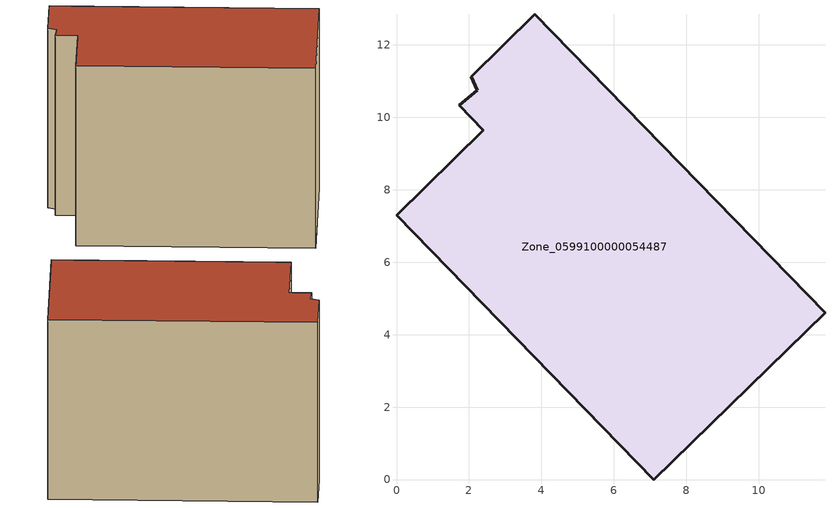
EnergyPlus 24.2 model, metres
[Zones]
Zone_0599100000054487
 floor ground (C_G): 2.06,11.12 3.82,12.84 11.83,4.61 7.1,0 0,7.3 2.4,9.64 1.74,10.33 2.24,10.75 z0
 wall outside (C_F): 7.1,0 11.83,4.61 3.82,12.84 2.06,11.12 2.24,10.75 1.74,10.33 2.4,9.64 0,7.3 7.1,0 z0:8.27
 roof outside (C_R): 3.82,12.84 2.06,11.12 2.24,10.75 1.74,10.33 2.4,9.64 0,7.3 7.1,0 11.83,4.61 z8.27
[BUILDING]
Pand.0599100000054487: North Axis=0; Terrain=City; Loads Convergence Tolerance Value=0.04; Temperature Convergence Tolerance Value=0.4; Solar Distribution=FullExterior; Maximum Number of Warmup Days=25; Minimum Number of Warmup Days=1
[Site:Location]
Rotterdam.The.Hague.AP_ZH_NLD Design_Conditions: Latitude=51.96; Longitude=4.45; Time Zone=1; Elevation=-4.5
[SITE:GROUNDTEMPERATURE:BUILDINGSURFACE]
18, 18, 18, 18, 18, 18, 18, 18, 18, 18, 18, 18
[MATERIAL] Thermal Absorptance=0.9; Solar Absorptance=0.7; Visible Absorptance=0.7
Name | Roughness | Thickness | Conductivity | Density | Specific Heat
G.TI.1975-1991 | MediumSmooth | 0.15 | 0.288461 | 540 | 1210
F.TI.1975-1991 | Rough | 0.3 | 0.230769 | 1920 | 840
R.TI.1975-1991 | MediumRough | 0.2 | 0.153846 | 1500 | 1000
[CONSTRUCTION]
C_G: G.TI.1975-1991
C_F: F.TI.1975-1991
C_R: R.TI.1975-1991
[ZONE]
Zone_0599100000054487: Type=1; Multiplier=1; Ceiling Height=Autocalculate; Volume=Autocalculate; Floor Area=autocalculate; Part of Total Floor Area=Yes
[ZONEINFILTRATION:DESIGNFLOWRATE]
Infil_Zone_0599100000054487: Zone or ZoneList or Space or SpaceList=Zone_0599100000054487; Schedule=AlwaysOn; Design Flow Rate Calculation Method=Flow/Area; Flow Rate per Floor Area=0.003; Constant Term Coefficient=1; Temperature Term Coefficient=0; Velocity Term Coefficient=0; Velocity Squared Term Coefficient=0
[HVACTEMPLATE:ZONE:IDEALLOADSAIRSYSTEM]
Zone_0599100000054487: Maximum Heating Supply Air Temperature=50; Minimum Cooling Supply Air Temperature=13; Maximum Heating Supply Air Humidity Ratio=0.0156; Minimum Cooling Supply Air Humidity Ratio=0.0077; Heating Limit=NoLimit; Cooling Limit=NoLimit; Dehumidification Control Type=ConstantSensibleHeatRatio; Cooling Sensible Heat Ratio=0.7; Dehumidification Setpoint=60; Humidification Control Type=None; Humidification Setpoint=30; Outdoor Air Method=None; Outdoor Air Flow Rate per Person=0.00944; Outdoor Air Flow Rate per Zone Floor Area=0; Outdoor Air Flow Rate per Zone=0; Demand Controlled Ventilation Type=None; Outdoor Air Economizer Type=NoEconomizer; Heat Recovery Type=None; Sensible Heat Recovery Effectiveness=0.7; Latent Heat Recovery Effectiveness=0.65
[ZONECONTROL:THERMOSTAT]
ThermostatControl_Zone_0599100000054487: Zone or ZoneList=Zone_0599100000054487; Control Type Schedule=DualSetpointControlType; Control 1=Thermostat_Zone_0599100000054487; Temperature Difference Between Cutout And Setpoint=0
[THERMOSTATSETPOINT:DUALSETPOINT]
Thermostat_Zone_0599100000054487: Heating Setpoint Temperature Schedule=HeatingSetpoint_Zone_0599100000054487; Cooling Setpoint Temperature Schedule=CoolingSetpoint_Zone_0599100000054487
[SCHEDULE:COMPACT]
HeatingSetpoint_Zone_0599100000054487: Through: 12/31, For: AllDays, Until: 24:00, 21
CoolingSetpoint_Zone_0599100000054487: Through: 12/31, For: AllDays, Until: 24:00, 24
DualSetpointControlType: Through: 12/31, For: AllDays, Until: 24:00, 4
AlwaysOn: Through: 12/31, For: AllDays, Until: 24:00, 1
